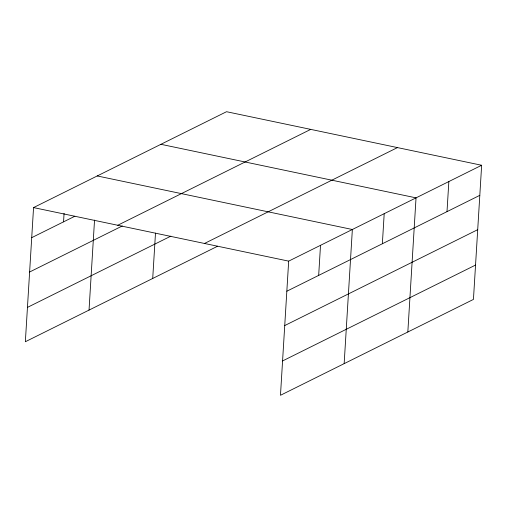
<?xml version="1.0" encoding="UTF-8"?>
<svg xmlns="http://www.w3.org/2000/svg" width="507" height="507" viewBox="0 0 507 507"><rect width="100%" height="100%" fill="white"/><g stroke="black" fill="none" stroke-linecap="round" stroke-linejoin="round"><path stroke-width="0.76" d="M481.65 165.263L288.673 261.137L280.472 395.289L473.443 299.409L481.65 165.263L226.528 111.711L33.557 207.591L25.35 341.737L217.63 246.206M63.559 221.844L64.072 213.365M89.029 310.1L94.536 220.076M152.715 278.457L155.491 233.106M318.675 275.396L320.513 245.318M344.152 363.646L352.359 229.5L97.236 175.954M382.36 243.753L384.198 213.681M407.831 332.009L416.038 197.857L160.915 144.311M447.003 211.634L448.847 181.563M31.713 237.663L74.878 216.223M117.744 225.26L310.721 129.386M29.615 272.012L122.307 225.957M27.448 307.394L170.865 236.142M204.486 243.468L397.463 147.588M286.835 291.214L479.812 195.334M284.738 325.557L477.708 229.677M282.57 360.94L475.547 265.066M33.557 207.591L288.673 261.137"/></g></svg>
